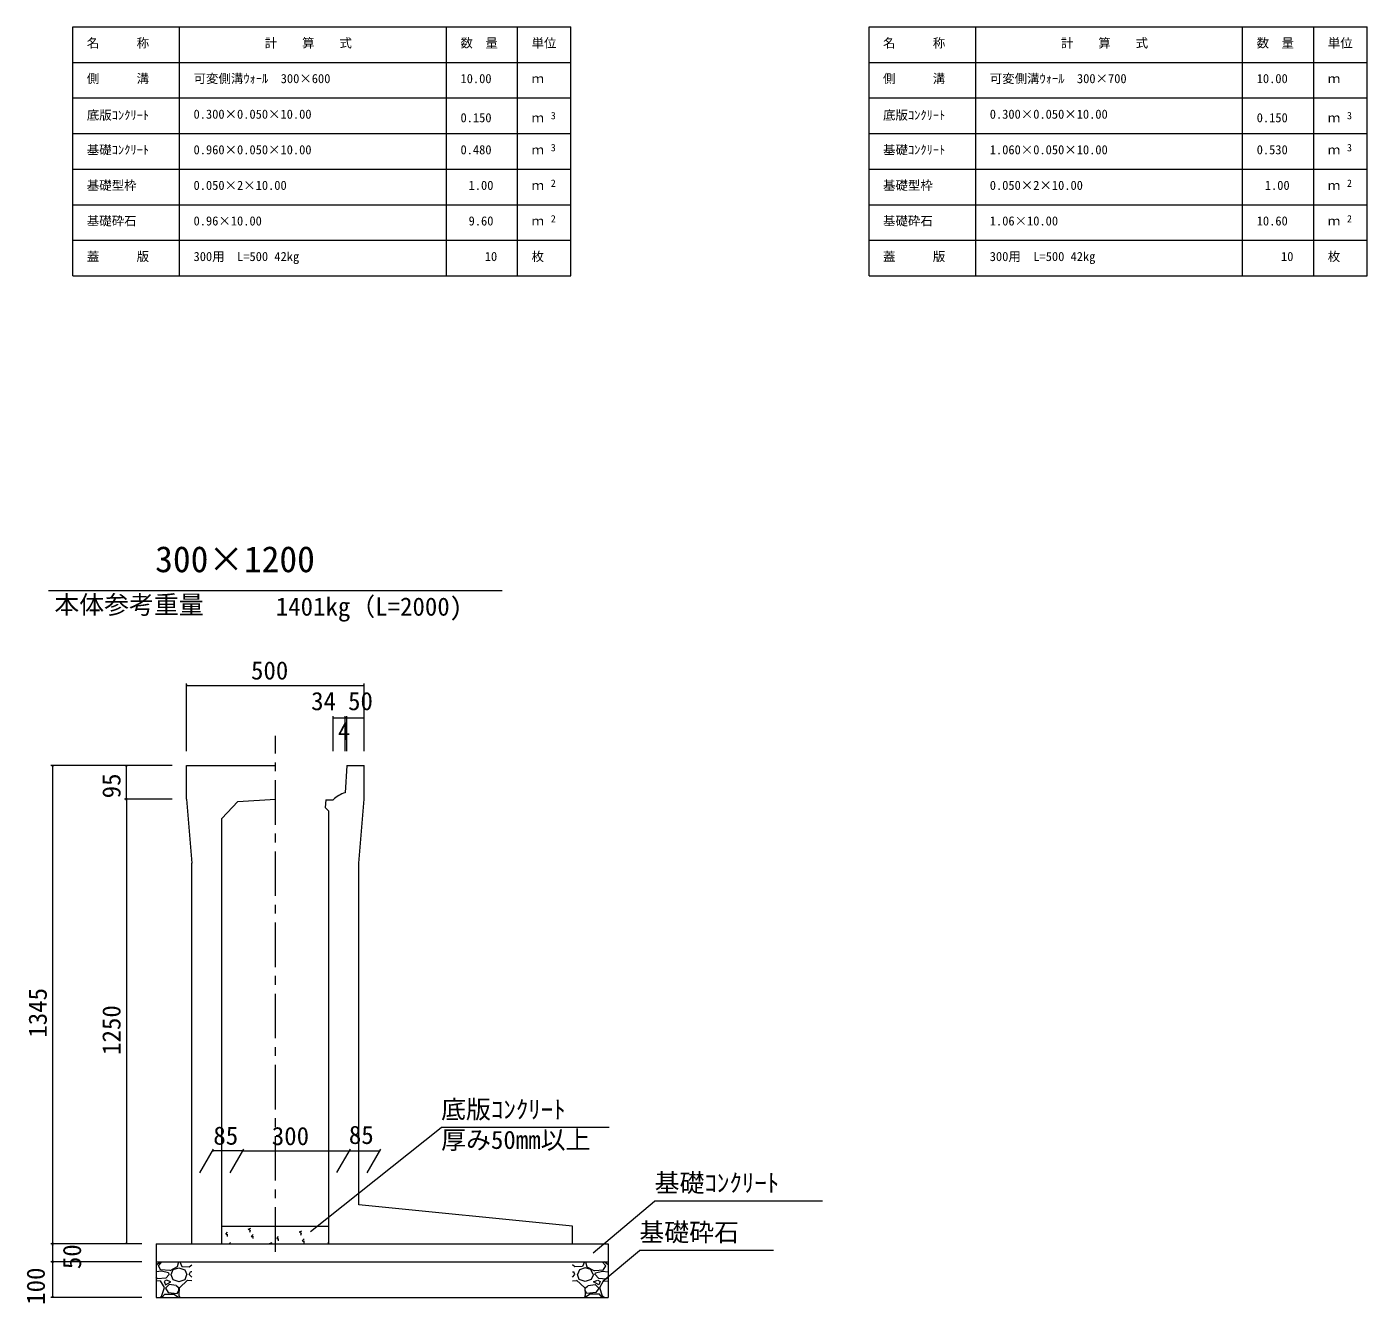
# Model space of a CAD drawing. Units: millimetres on the paper, scale 1:20. Extents: x 0 to 841, y 0 to 594.
# Drawn here: x 428.5 to 616.8, y 264.2 to 443.5 of the extents above; entities that cross this region are included whole.
import ezdxf
from ezdxf.enums import TextEntityAlignment as Align

# ---------------------------------------------------------------- set-up
doc = ezdxf.new("R2010")
doc.units = ezdxf.units.MM
doc.linetypes.add('USER1', pattern=[10, 6.25, -1.25, 1.25, -1.25])
for name, color, linetype, lineweight in [('D-STR-DIM（寸法）', 7, 'Continuous', 18), ('D-STR-HTXT（旗揚げ）', 4, 'Continuous', 18), ('D-STR-STRn（構造物）', 5, 'Continuous', 18), ('D-STR（構造物外形線）', 1, 'Continuous', 18), ('Frame', 1, 'Continuous', 18)]:
    doc.layers.add(name, color=color, linetype=linetype, lineweight=lineweight)
doc.layers.add('D-STR-TXT（文字）', color=7, linetype='Continuous')
doc.styles.add('ＭＳ ゴシック', font='')
doc.styles.get('ＭＳ ゴシック').set_extended_font_data('MS Gothic')

msp = doc.modelspace()

# ---------------------------------------------------------------- linework, layer by layer
at = {"layer": 'D-STR-DIM（寸法）'}
for p, q in [((450.897, 341.776), (450.897, 351.265)), ((450.897, 351.015), (451.047, 351.04)), ((450.897, 351.015), (450.917, 351.015)), ((451.047, 350.99), (450.897, 351.015)), ((450.917, 351.015), (475.877, 351.015)), ((475.747, 351.04), (475.897, 351.015)), ((475.897, 351.015), (475.747, 350.99)), ((475.897, 351.015), (475.877, 351.015)), ((475.897, 341.776), (475.897, 351.265)), ((471.507, 341.776), (471.507, 346.683)), ((473.222, 341.777), (473.222, 346.683)), ((473.222, 341.777), (473.222, 346.683)), ((473.422, 341.776), (473.422, 346.683)), ((473.422, 341.776), (473.422, 346.683)), ((475.897, 341.776), (475.897, 346.683)), ((471.507, 346.433), (471.657, 346.458)), ((471.507, 346.433), (471.527, 346.433)), ((471.657, 346.408), (471.507, 346.433)), ((471.527, 346.433), (473.202, 346.433)), ((473.072, 346.458), (473.222, 346.433)), ((473.222, 346.433), (473.072, 346.408)), ((473.222, 346.433), (473.202, 346.433)), ((473.222, 346.433), (473.372, 346.458)), ((473.222, 346.433), (473.242, 346.433)), ((473.372, 346.408), (473.222, 346.433)), ((473.402, 346.433), (473.242, 346.433)), ((473.272, 346.458), (473.422, 346.433)), ((473.422, 346.433), (473.272, 346.408)), ((473.422, 346.433), (473.402, 346.433)), ((473.422, 346.433), (473.572, 346.458)), ((473.422, 346.433), (473.442, 346.433)), ((473.572, 346.408), (473.422, 346.433)), ((473.442, 346.433), (475.877, 346.433)), ((475.747, 346.458), (475.897, 346.433)), ((475.897, 346.433), (475.747, 346.408)), ((475.897, 346.433), (475.877, 346.433)), ((448.897, 339.776), (431.85, 339.776)), ((432.075, 339.626), (432.1, 339.776)), ((432.1, 339.776), (432.1, 339.756)), ((432.1, 339.776), (432.125, 339.626)), ((432.1, 339.756), (432.1, 272.546)), ((448.897, 339.776), (442.21, 339.776)), ((442.435, 339.626), (442.46, 339.776)), ((442.46, 339.776), (442.46, 339.756)), ((442.46, 339.776), (442.485, 339.626)), ((442.46, 335.046), (442.46, 339.756)), ((448.897, 335.026), (442.21, 335.026)), ((448.897, 335.026), (442.21, 335.026)), ((442.46, 335.026), (442.435, 335.176)), ((442.435, 334.876), (442.46, 335.026)), ((442.485, 335.176), (442.46, 335.026)), ((442.46, 335.026), (442.46, 335.046)), ((442.46, 335.026), (442.46, 335.006)), ((442.46, 335.026), (442.485, 334.876)), ((442.46, 335.006), (442.46, 272.546)), ((452.801, 282.525), (454.719, 285.846)), ((454.574, 285.596), (454.724, 285.621)), ((454.574, 285.596), (454.594, 285.596)), ((454.724, 285.571), (454.574, 285.596)), ((458.804, 285.596), (454.594, 285.596)), ((457.051, 282.525), (458.969, 285.846)), ((457.051, 282.525), (458.969, 285.846)), ((458.674, 285.621), (458.824, 285.596)), ((458.824, 285.596), (458.674, 285.571)), ((458.824, 285.596), (458.804, 285.596)), ((458.824, 285.596), (458.974, 285.621)), ((458.824, 285.596), (458.844, 285.596)), ((458.974, 285.571), (458.824, 285.596)), ((458.844, 285.596), (473.785, 285.596)), ((472.051, 282.558), (473.95, 285.846)), ((472.051, 282.558), (473.95, 285.846)), ((473.655, 285.621), (473.805, 285.596)), ((473.805, 285.596), (473.655, 285.571)), ((473.805, 285.596), (473.785, 285.596)), ((473.805, 285.596), (473.955, 285.621)), ((473.805, 285.596), (473.825, 285.596)), ((473.955, 285.571), (473.805, 285.596)), ((473.825, 285.596), (478.054, 285.596)), ((476.301, 282.525), (478.219, 285.846)), ((477.924, 285.621), (478.074, 285.596)), ((478.074, 285.596), (477.924, 285.571)), ((478.074, 285.596), (478.054, 285.596)), ((444.647, 272.526), (431.85, 272.526)), ((444.647, 272.526), (431.85, 272.526)), ((432.1, 272.526), (432.075, 272.676)), ((432.075, 272.376), (432.1, 272.526)), ((432.125, 272.676), (432.1, 272.526)), ((432.1, 272.526), (432.1, 272.546)), ((432.1, 272.526), (432.1, 272.506)), ((432.1, 272.526), (432.125, 272.376)), ((432.1, 272.506), (432.1, 270.046)), ((444.647, 272.526), (442.21, 272.526)), ((442.46, 272.526), (442.435, 272.676)), ((442.485, 272.676), (442.46, 272.526)), ((442.46, 272.526), (442.46, 272.546)), ((444.647, 270.026), (431.85, 270.026)), ((444.647, 270.026), (431.85, 270.026)), ((432.1, 270.026), (432.075, 270.176)), ((432.075, 269.876), (432.1, 270.026)), ((432.125, 270.176), (432.1, 270.026)), ((432.1, 270.026), (432.1, 270.046)), ((432.1, 270.026), (432.1, 270.006)), ((432.1, 270.026), (432.125, 269.876)), ((432.1, 270.006), (432.1, 265.046)), ((444.647, 265.026), (431.85, 265.026)), ((432.1, 265.026), (432.075, 265.176)), ((432.125, 265.176), (432.1, 265.026)), ((432.1, 265.026), (432.1, 265.046))]:
    msp.add_line(p, q, dxfattribs=at)
at = {"layer": 'D-STR-HTXT（旗揚げ）'}
for p, q in [((434.939, 443.549), (504.939, 443.549)), ((434.939, 408.549), (434.939, 443.549)), ((449.939, 408.549), (449.939, 443.549)), ((487.439, 408.549), (487.439, 443.549)), ((497.439, 427.549), (497.439, 443.549)), ((497.439, 408.549), (497.439, 443.549)), ((504.939, 408.549), (504.939, 443.549)), ((546.823, 443.549), (616.823, 443.549)), ((546.823, 408.549), (546.823, 443.549)), ((561.823, 408.549), (561.823, 443.549)), ((599.323, 408.549), (599.323, 443.549)), ((609.323, 427.549), (609.323, 443.549)), ((609.323, 408.549), (609.323, 443.549)), ((616.823, 408.549), (616.823, 443.549)), ((434.939, 438.549), (504.939, 438.549)), ((546.823, 438.549), (616.823, 438.549)), ((434.939, 433.549), (504.939, 433.549)), ((546.823, 433.549), (616.823, 433.549)), ((434.939, 428.549), (504.939, 428.549)), ((546.823, 428.549), (616.823, 428.549)), ((434.939, 423.549), (504.939, 423.549)), ((546.823, 423.549), (616.823, 423.549)), ((434.939, 418.549), (504.939, 418.549)), ((434.939, 418.549), (504.939, 418.549)), ((546.823, 418.549), (616.823, 418.549)), ((434.939, 413.549), (504.939, 413.549)), ((546.823, 413.549), (616.823, 413.549)), ((434.939, 408.549), (504.939, 408.549)), ((546.823, 408.549), (616.823, 408.549)), ((431.505, 364.366), (495.289, 364.366)), ((468.341, 274.291), (486.691, 288.886)), ((510.289, 288.886), (486.691, 288.886)), ((508.053, 271.295), (516.698, 278.559)), ((540.296, 278.559), (516.698, 278.559)), ((509.464, 267.366), (514.548, 271.628)), ((533.411, 271.628), (514.548, 271.628))]:
    msp.add_line(p, q, dxfattribs=at)
at = {"layer": 'D-STR-STRn（構造物）', "color": 7, "linetype": 'USER1'}
msp.add_line((463.397, 271.444), (463.397, 343.931), dxfattribs=at)
at = {"layer": 'D-STR-STRn（構造物）', "color": 7}
for p, q in [((455.897, 275.026), (470.897, 275.026)), ((456.428, 273.905), (456.669, 274.192)), ((456.428, 273.905), (456.727, 273.879)), ((456.689, 273.601), (456.631, 273.914)), ((459.591, 274.624), (459.941, 274.759)), ((459.591, 274.624), (459.84, 274.457)), ((459.8, 274.18), (459.902, 274.482)), ((460.015, 273.591), (460.256, 273.878)), ((460.015, 273.591), (460.314, 273.565)), ((460.275, 273.287), (460.217, 273.6)), ((463.601, 273.277), (463.842, 273.564)), ((463.601, 273.277), (463.9, 273.251)), ((463.861, 272.973), (463.803, 273.286)), ((466.777, 274.224), (467.127, 274.358)), ((466.777, 274.224), (467.025, 274.056)), ((466.986, 273.779), (467.087, 274.081)), ((467.187, 272.963), (467.428, 273.251)), ((456.897, 272.526), (457.116, 272.754)), ((457.074, 272.526), (457.073, 272.532)), ((462.575, 272.611), (462.926, 272.746)), ((462.576, 272.611), (462.702, 272.526)), ((467.187, 272.964), (467.486, 272.937)), ((467.447, 272.659), (467.39, 272.973)), ((470.774, 272.65), (470.897, 272.797)), ((470.774, 272.65), (470.897, 272.639))]:
    msp.add_line(p, q, dxfattribs=at)
at = {"layer": 'D-STR-STRn（構造物）'}
for p, q in [((446.647, 272.526), (446.647, 265.026)), ((446.647, 272.526), (510.147, 272.526)), ((510.147, 272.526), (510.147, 265.026)), ((446.647, 270.026), (510.147, 270.026)), ((446.647, 269.591), (447.21, 270.026)), ((446.955, 269.474), (447.452, 270.026)), ((447.315, 268.871), (446.965, 269.471)), ((449.807, 270.024), (449.607, 269.324)), ((449.978, 270.026), (450.247, 269.386)), ((450.253, 269.371), (451.303, 269.321)), ((451.306, 269.328), (451.647, 269.591)), ((505.488, 269.328), (505.147, 269.591)), ((506.541, 269.371), (505.491, 269.321)), ((506.816, 270.026), (506.546, 269.386)), ((506.986, 270.024), (507.186, 269.324)), ((509.838, 269.474), (509.341, 270.026)), ((509.478, 268.871), (509.828, 269.471)), ((510.147, 269.591), (509.584, 270.026)), ((447.41, 268.718), (446.647, 268.638)), ((446.854, 267.64), (446.647, 267.866)), ((448.002, 267.727), (446.852, 267.627)), ((448.552, 268.784), (447.302, 268.884)), ((448.404, 268.477), (447.404, 268.727)), ((448.455, 268.224), (448.005, 267.724)), ((448.456, 268.221), (448.406, 268.471)), ((449.608, 269.32), (448.558, 268.77)), ((448.701, 268.225), (449.001, 267.525)), ((448.754, 268.224), (449.054, 268.924)), ((449.002, 267.52), (449.852, 267.27)), ((449.056, 268.924), (449.856, 269.174)), ((449.854, 269.174), (450.654, 268.874)), ((449.858, 267.271), (450.708, 267.521)), ((450.656, 268.873), (450.956, 268.223)), ((450.704, 267.526), (450.954, 268.226)), ((451.304, 268.225), (451.454, 268.625)), ((451.647, 267.866), (451.304, 268.24)), ((451.647, 268.638), (451.46, 268.618)), ((505.147, 268.638), (505.334, 268.618)), ((505.147, 267.866), (505.49, 268.24)), ((505.489, 268.225), (505.339, 268.625)), ((506.137, 268.873), (505.837, 268.223)), ((506.09, 267.526), (505.84, 268.226)), ((506.935, 267.271), (506.085, 267.521)), ((506.94, 269.174), (506.14, 268.874)), ((507.738, 268.924), (506.938, 269.174)), ((507.792, 267.52), (506.942, 267.27)), ((507.186, 269.32), (508.236, 268.77)), ((508.039, 268.224), (507.739, 268.924)), ((508.092, 268.225), (507.792, 267.525)), ((508.241, 268.784), (509.491, 268.884)), ((508.338, 268.221), (508.388, 268.471)), ((508.338, 268.224), (508.788, 267.724)), ((508.39, 268.477), (509.39, 268.727)), ((508.792, 267.727), (509.942, 267.627)), ((509.384, 268.718), (510.147, 268.638)), ((509.94, 267.64), (510.147, 267.866)), ((447.257, 267.319), (446.647, 267.37)), ((447.816, 266.427), (447.266, 267.327)), ((447.406, 265.172), (447.806, 266.422)), ((447.754, 267.274), (447.954, 266.774)), ((448.105, 267.422), (447.755, 267.272)), ((447.954, 266.775), (448.704, 267.225)), ((447.954, 266.326), (448.354, 265.726)), ((448.455, 266.824), (447.955, 266.324)), ((448.707, 267.225), (448.107, 267.425)), ((448.357, 265.722), (449.607, 265.572)), ((449.461, 266.677), (448.461, 266.827)), ((449.866, 266.314), (449.466, 266.664)), ((449.607, 265.575), (449.857, 266.025)), ((449.903, 266.377), (449.853, 265.327)), ((449.856, 266.024), (449.856, 266.324)), ((451.057, 267.424), (449.907, 266.374)), ((451.647, 267.37), (451.057, 267.419)), ((505.147, 267.37), (505.737, 267.419)), ((505.737, 267.424), (506.887, 266.374)), ((506.89, 266.377), (506.94, 265.327)), ((506.928, 266.314), (507.328, 266.664)), ((507.187, 265.575), (506.937, 266.025)), ((506.938, 266.024), (506.938, 266.324)), ((508.437, 265.722), (507.187, 265.572)), ((507.332, 266.677), (508.332, 266.827)), ((508.086, 267.225), (508.686, 267.425)), ((508.84, 266.775), (508.09, 267.225)), ((508.338, 266.824), (508.838, 266.324)), ((508.84, 266.326), (508.44, 265.726)), ((508.689, 267.422), (509.039, 267.272)), ((509.04, 267.274), (508.84, 266.774)), ((508.977, 266.427), (509.527, 267.327)), ((509.388, 265.172), (508.988, 266.422)), ((509.537, 267.319), (510.147, 267.37)), ((446.647, 265.026), (480.147, 265.026)), ((446.647, 265.026), (510.147, 265.026)), ((447.21, 265.026), (447.406, 265.178)), ((447.452, 265.026), (447.855, 265.474)), ((447.856, 265.474), (449.156, 265.474)), ((449.154, 265.486), (449.804, 265.036)), ((449.847, 265.336), (449.978, 265.026)), ((506.946, 265.336), (506.816, 265.026)), ((507.64, 265.486), (506.99, 265.036)), ((508.938, 265.474), (507.638, 265.474)), ((509.341, 265.026), (508.938, 265.474)), ((509.584, 265.026), (509.388, 265.178))]:
    msp.add_line(p, q, dxfattribs=at)
at = {"layer": 'D-STR（構造物外形線）'}
for p, q in [((450.897, 339.776), (463.397, 339.776)), ((450.897, 335.026), (450.897, 339.776)), ((473.422, 339.776), (475.897, 339.776)), ((475.897, 335.026), (475.897, 339.776)), ((450.897, 335.026), (451.647, 326.026)), ((455.897, 332.326), (458.143, 334.711)), ((458.143, 334.711), (463.397, 335.026)), ((470.386, 333.869), (470.897, 333.326)), ((475.147, 326.026), (475.897, 335.026)), ((455.897, 272.526), (455.897, 332.326)), ((470.897, 272.526), (470.897, 333.326)), ((451.647, 272.526), (451.647, 326.026)), ((475.147, 278.026), (475.147, 326.026)), ((505.147, 275.026), (475.147, 278.026)), ((505.147, 272.526), (505.147, 275.026)), ((451.647, 272.526), (455.897, 272.526)), ((470.897, 272.526), (475.147, 272.526)), ((475.147, 272.526), (505.147, 272.526))]:
    msp.add_line(p, q, dxfattribs=at)
at = {"layer": 'Frame'}
for p, q in [((473.422, 339.776), (473.222, 335.934)), ((470.507, 334.926), (470.386, 333.869)), ((470.507, 334.926), (471.507, 334.926))]:
    msp.add_line(p, q, dxfattribs=at)
msp.add_arc((474.326, 332.089), 4, 106.02569, 134.82262, dxfattribs=at)

# ---------------------------------------------------------------- texts
at = {"layer": 'D-STR-DIM（寸法）', "style": 'ＭＳ ゴシック'}
for s, p in [('500', (459.977, 351.065)), ('34', (468.429, 346.758)), ('50', (473.614, 346.758)), ('4', (472.194, 342.561)), ('85', (454.682, 285.705)), ('300', (462.895, 285.646)), ('85', (473.726, 285.81))]:
    msp.add_text(s, height=2.566, dxfattribs=at).set_placement(p, align=Align.BOTTOM_LEFT)
for s, p in [('95', (442.41, 335.145)), ('1345', (432.05, 301.514)), ('1250', (442.41, 299.095)), ('50', (436.869, 268.993)), ('100', (431.775, 263.982))]:
    msp.add_text(s, height=2.566, rotation=90, dxfattribs=at).set_placement(p, align=Align.BOTTOM_LEFT)
at = {"layer": 'D-STR-TXT（文字）', "style": 'ＭＳ ゴシック'}
for s, height, p in [('名\u3000\u3000\u3000称', 1.283, (436.9, 440.251)), ('計\u3000\u3000算\u3000\u3000式', 1.283, (461.904, 440.251)), ('数\u3000量', 1.283, (489.4, 440.251)), ('単位', 1.283, (499.4, 440.251)), ('名\u3000\u3000\u3000称', 1.283, (548.785, 440.251)), ('計\u3000\u3000算\u3000\u3000式', 1.283, (573.789, 440.251)), ('数\u3000量', 1.283, (601.285, 440.251)), ('単位', 1.283, (611.285, 440.251)), ('側\u3000\u3000\u3000溝', 1.283, (436.9, 435.251)), ('可変側溝ｳｫｰﾙ\u3000300×600', 1.283, (451.9, 435.251)), ('側\u3000\u3000\u3000溝', 1.283, (548.785, 435.251)), ('可変側溝ｳｫｰﾙ\u3000300×700', 1.283, (563.785, 435.251)), ('10.00', 1.283, (489.414, 435.251)), ('ｍ', 1.283, (499.4, 435.251)), ('10.00', 1.283, (601.298, 435.251)), ('ｍ', 1.283, (611.285, 435.251)), ('底版ｺﾝｸﾘｰﾄ', 1.283, (436.9, 430.118)), ('0.300×0.050×10.00', 1.283, (451.9, 430.251)), ('0.150', 1.283, (489.414, 429.751)), ('3', 1.026, (502.101, 430.253)), ('底版ｺﾝｸﾘｰﾄ', 1.283, (548.785, 430.118)), ('0.300×0.050×10.00', 1.283, (563.785, 430.251)), ('0.150', 1.283, (601.298, 429.751)), ('3', 1.026, (613.986, 430.253)), ('ｍ', 1.283, (499.4, 429.751)), ('ｍ', 1.283, (611.285, 429.751)), ('基礎ｺﾝｸﾘｰﾄ', 1.283, (436.9, 425.251)), ('0.960×0.050×10.00', 1.283, (451.9, 425.251)), ('0.480', 1.283, (489.414, 425.251)), ('ｍ', 1.283, (499.4, 425.251)), ('3', 1.026, (502.101, 425.753)), ('基礎ｺﾝｸﾘｰﾄ', 1.283, (548.785, 425.251)), ('1.060×0.050×10.00', 1.283, (563.785, 425.251)), ('0.530', 1.283, (601.298, 425.251)), ('ｍ', 1.283, (611.285, 425.251)), ('3', 1.026, (613.986, 425.753)), ('基礎型枠', 1.283, (436.9, 420.251)), ('2', 1.026, (502.101, 420.753)), ('基礎型枠', 1.283, (548.785, 420.251)), ('2', 1.026, (613.986, 420.753)), ('0.050×2×10.00', 1.283, (451.9, 420.251)), ('1.00', 1.283, (490.551, 420.251)), ('ｍ', 1.283, (499.4, 420.251)), ('0.050×2×10.00', 1.283, (563.785, 420.251)), ('1.00', 1.283, (602.435, 420.251)), ('ｍ', 1.283, (611.285, 420.251)), ('基礎砕石', 1.283, (436.9, 415.251)), ('0.96×10.00', 1.283, (451.9, 415.251)), ('9.60', 1.283, (490.551, 415.251)), ('ｍ', 1.283, (499.4, 415.251)), ('2', 1.026, (502.101, 415.753)), ('基礎砕石', 1.283, (548.785, 415.251)), ('1.06×10.00', 1.283, (563.785, 415.251)), ('10.60', 1.283, (601.298, 415.251)), ('ｍ', 1.283, (611.285, 415.251)), ('2', 1.026, (613.986, 415.753)), ('蓋\u3000\u3000\u3000版', 1.283, (436.9, 410.251)), ('300用\u3000L=500 42kg', 1.283, (451.9, 410.251)), ('10', 1.283, (492.825, 410.251)), ('枚', 1.283, (499.4, 410.251)), ('蓋\u3000\u3000\u3000版', 1.283, (548.785, 410.251)), ('300用\u3000L=500 42kg', 1.283, (563.785, 410.251)), ('10', 1.283, (604.709, 410.251)), ('枚', 1.283, (611.285, 410.251)), ('300×1200', 3.666, (446.507, 365.815)), ('本体参考重量', 2.566, (432.336, 360.3)), ('1401kg（L=2000)', 2.566, (463.456, 360.036)), ('底版ｺﾝｸﾘｰﾄ', 2.566, (486.691, 289.386)), ('厚み50mm以上', 2.566, (486.691, 285.115)), ('基礎ｺﾝｸﾘｰﾄ', 2.566, (516.698, 279.059)), ('基礎砕石', 2.566, (514.548, 272.128))]:
    msp.add_text(s, height=height, dxfattribs=at).set_placement(p, align=Align.BOTTOM_LEFT)

doc.saveas('drawing.dxf')
